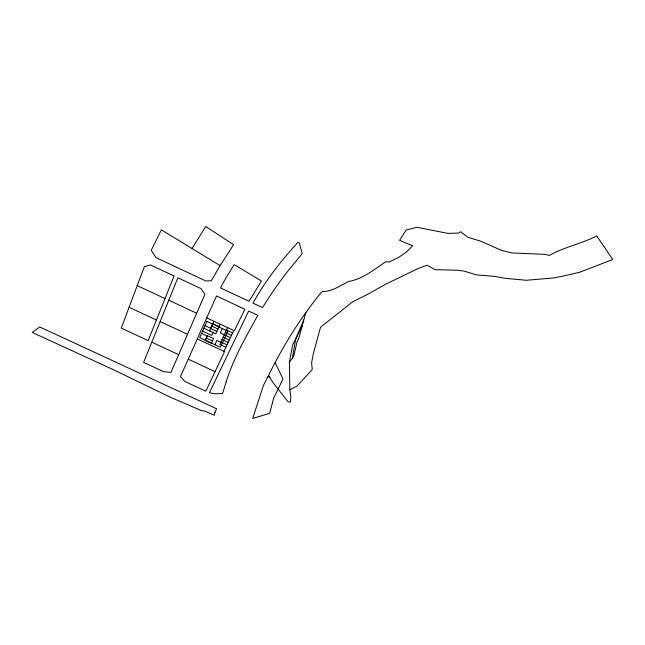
<?xml version="1.0" encoding="UTF-8"?>
<svg xmlns="http://www.w3.org/2000/svg" width="645" height="645" viewBox="0 0 645 645"><rect width="100%" height="100%" fill="white"/><g stroke="black" fill="none" stroke-linecap="round" stroke-linejoin="round"><path stroke-width="0.97" d="M292.395 358.12L295.733 338.875L303.755 320.065M305.875 312.228L298.933 337.907L297.119 341.745L293.612 356.492L289.395 362.159L289.839 389.669L290.847 396.635L290.379 402.101L288.105 401.811L272.65 382.138L268.626 375.301C283.236 345.494 300.901 317.155 322.024 291.516C331.699 291.951 340.246 285.469 348.703 281.478C363.07 278.906 373.979 269.626 385.75 261.741L389.153 262.015L398.537 257.476L406.664 251.856L412.655 245.81L399.594 240.295L406.14 230.096L416.88 227.282L447.977 233.401L458.643 233.063L460.619 231.732L467.964 237.296L480.485 241.133L501.802 250.51L512.211 252.969L544.711 254.34L549.395 255.404C564.472 246.89 581.492 243.818 596.738 235.965L612.75 259.532L579.613 272.263L564.133 275.883L553.999 277.89L526.36 280.261L505.825 278.398L494.618 276.382L476.639 274.931L464.086 271.102L457.41 270.231L435.165 269.675L427.095 265.208L418.154 268.489L384.912 284.59L368.908 293.652L352.646 301.836L320.525 327.257L313.333 353.645L311.616 362.603L312.236 369.593L296.982 386.113L289.839 389.669M137.24 285.614L121.244 328.095L148.173 340.6L174.077 276.004L150.43 264.926L144.351 266.772L137.24 285.614L165.023 298.587M160.145 321.565L177.867 277.785L201.022 288.613L204.884 294.402L170.949 372.399L163.806 371.746L143.625 362.393L160.145 321.565L187.51 334.312M197.305 338.915L224.541 351.598L205.828 391.201L184.889 381.501L180.439 376.607L216.518 295.958L244.834 309.269L234.385 330.764L206.731 317.856M205.166 340.181L207.077 335.956L201.587 333.401M212.479 323.983L210.528 328.297L205.005 325.717M209.649 330.941L214.019 321.258M213.076 332.538L211.77 335.4L202.595 331.127M220.195 324.145L215.777 333.796L203.885 328.249M214.89 344.712L216.833 340.504L222.307 343.059M222.332 328.587L220.348 332.876L225.863 335.448M227.604 327.596L219.808 344.333L225.887 347.163M223.936 351.315L233.764 330.482M302.094 326.201L292.693 344.946L289.395 362.159M268.626 375.301L263.474 385.347L252.687 418.484L269.683 413.316L273.649 398.215L283.018 378.929L275.157 362.724M192.033 248.51L205.723 226.516L233.635 244.665L220.703 264.619L211.286 280.809L205.707 280.914L155.993 257.621L151.244 250.341L161.379 229.814L220.09 265.635M267.756 376.986L269.957 377.035M151.801 342.189L178.665 354.677M188.243 359.184L215.051 371.649M168.78 300.207L196.685 313.236M212.923 323.693L219.082 326.572M226.476 330.022L232.627 332.893M211.826 326.12L217.978 328.99M225.355 332.433L231.49 335.295M210.738 328.531L216.873 331.401M224.234 334.828L230.362 337.69M223.122 337.222L229.241 340.076M222.009 339.601L228.12 342.447M220.904 341.971L227 344.809M206.416 338.093L212.511 340.931M129.097 307.262L156.437 320.001M214.954 412.397L214.253 415.324L204.787 411.091L201.24 410.51L171.03 397.538L112.012 369.045L32.25 332.449L39.684 326.942L216.575 408.753L214.954 412.397M226.105 382.042L222.557 393.595L214.172 393.732L209.399 392.74L248.656 311.059L257.831 315.373C245.882 336.867 233.442 358.443 226.105 382.042M206.932 321.395L199.7 337.633L220.348 347.252L227.87 331.167L206.932 321.395M207.488 335.722L205.352 340.463L211.431 343.293L213.592 338.561L207.488 335.722M225.726 278.293L220.429 287.896L249.043 301.28L261.475 280.994L234.2 264.627L225.726 278.293M258.677 293.346L252.896 303.077L262.531 307.592L266.425 301.392A615.04 406.197 -3.1 0 1 287.073 272.101L302.215 253.606L299.401 243.254L298.03 242.23C283.55 258.153 269.916 274.955 258.677 293.346"/></g></svg>
